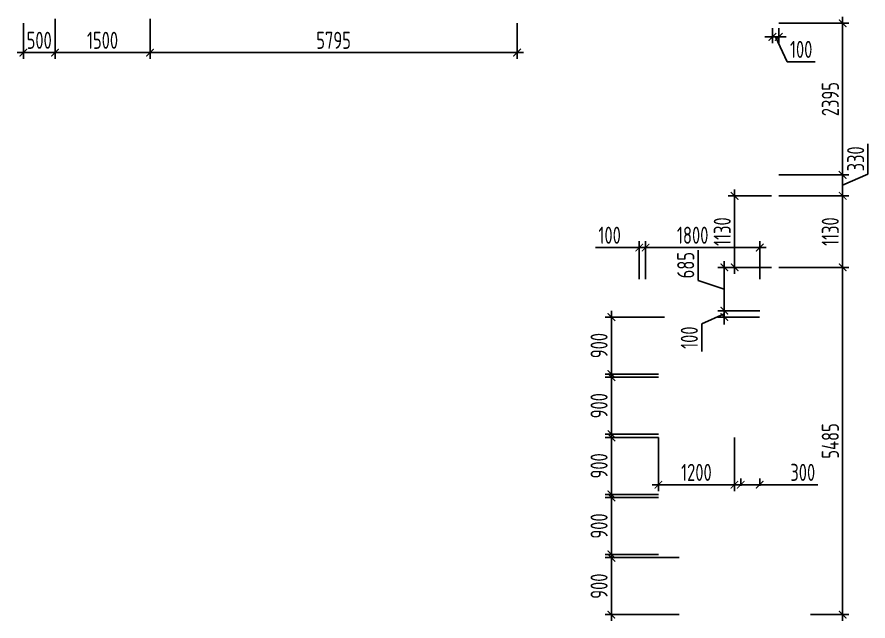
# Model space of a CAD drawing. Header units: millimetres. Extents: x -350007 to 535970, y -888 to 133718.
# Drawn here: x 97711 to 111147, y 61556 to 71096 of the extents above; entities that cross this region are included whole.
import ezdxf

# ---------------------------------------------------------------- set-up
doc = ezdxf.new("R2010")
doc.units = ezdxf.units.MM
doc.layers.add('АР_Размеры нов.', color=15, linetype='Continuous', lineweight=0)
doc.styles.add('ISOCPEUR', font='isocpeur.ttf', dxfattribs={"width": 0.7})
doc.dimstyles.new('R_100', dxfattribs={"dimtxt": 270, "dimasz": 120, "dimexe": 100, "dimexo": 0, "dimgap": 60, "dimtad": 1, "dimdec": 0, "dimrnd": 5, "dimzin": 0, "dimdsep": 46, "dimtxsty": 'ISOCPEUR', "dimblk": 'ARCHTICK', "dimcen": 0, "dimdle": 100, "dimclrd": 256, "dimclre": 256, "dimclrt": 256, "dimadec": 0, "dimazin": 0, "dimtfac": 2, "dimtdec": 0, "dimtofl": 0, "dimtmove": 1, "dimatfit": 3, "dimfxl": 1, "dimtvp": 3, "dimtolj": 1, "dimtzin": 0, "dimarcsym": 0})

# ---------------------------------------------------------------- blocks, each defined once
blk = doc.blocks.new('_ArchTick')
at = {"color": 0, "linetype": 'ByBlock', "const_width": 0.15}
blk.add_lwpolyline([(-0.5, -0.5), (0.5, 0.5)], dxfattribs=at)
blk = doc.blocks.new('*D2679')
at = {"layer": 'АР_Размеры нов.', "lineweight": -2, "ltscale": 100, "transparency": 16777216}
for p, q in [((109626, 68271), (108941, 68271)), ((109041, 68371), (109041, 67041)), ((109626, 67141), (108941, 67141))]:
    blk.add_line(p, q, dxfattribs=at)
at = {"layer": 'АР_Размеры нов.', "lineweight": -2, "ltscale": 100, "transparency": 16777216, "xscale": 120, "yscale": 120, "zscale": 120}
for p, rotation in [((109041, 68271), 90), ((109041, 67141), 270)]:
    blk.add_blockref('_ArchTick', p, dxfattribs=dict(at, rotation=rotation))
at = {"layer": 'АР_Размеры нов.', "ltscale": 100, "transparency": 16777216, "insert": (108846, 67706), "char_height": 270, "attachment_point": 5, "rotation": 90, "style": 'ISOCPEUR'}
blk.add_mtext('\\A1;1130', dxfattribs=at)
blk = doc.blocks.new('*D2717')
at = {"layer": 'АР_Размеры нов.', "lineweight": -2, "ltscale": 100, "transparency": 16777216}
for p, q in [((98311, 71065), (98311, 70433)), ((99811, 71065), (99811, 70433)), ((98211, 70533), (99911, 70533))]:
    blk.add_line(p, q, dxfattribs=at)
at = {"layer": 'АР_Размеры нов.', "lineweight": -2, "ltscale": 100, "transparency": 16777216, "xscale": 120, "yscale": 120, "zscale": 120, "rotation": 180}
blk.add_blockref('_ArchTick', (98311, 70533), dxfattribs=at)
at = {"layer": 'АР_Размеры нов.', "lineweight": -2, "ltscale": 100, "transparency": 16777216, "xscale": 120, "yscale": 120, "zscale": 120}
blk.add_blockref('_ArchTick', (99811, 70533), dxfattribs=at)
at = {"layer": 'АР_Размеры нов.', "ltscale": 100, "transparency": 16777216, "insert": (99061, 70728), "char_height": 270, "attachment_point": 5, "style": 'ISOCPEUR'}
blk.add_mtext('\\A1;1500', dxfattribs=at)
blk = doc.blocks.new('*D2049')
at = {"layer": 'АР_Размеры нов.', "lineweight": -2, "ltscale": 500, "transparency": 16777216}
for p, q in [((108464, 66936), (108464, 67415)), ((108878, 67241), (108878, 66357)), ((109437, 67141), (108778, 67141)), ((108878, 66799), (108464, 66936)), ((109437, 66457), (108778, 66457))]:
    blk.add_line(p, q, dxfattribs=at)
at = {"layer": 'АР_Размеры нов.', "lineweight": -2, "ltscale": 500, "transparency": 16777216, "xscale": 120, "yscale": 120, "zscale": 120}
for p, rotation in [((108878, 67141), 90), ((108878, 66457), 270)]:
    blk.add_blockref('_ArchTick', p, dxfattribs=dict(at, rotation=rotation))
at = {"layer": 'АР_Размеры нов.', "lineweight": 13, "ltscale": 500, "transparency": 16777216, "insert": (108269, 67176), "char_height": 270, "attachment_point": 5, "rotation": 90, "style": 'ISOCPEUR'}
blk.add_mtext('\\A1;685', dxfattribs=at)
blk = doc.blocks.new('*D2050')
at = {"layer": 'АР_Размеры нов.', "lineweight": -2, "ltscale": 500, "transparency": 16777216}
for p, q in [((108878, 66457), (108878, 66577)), ((108878, 66407), (108521, 66251)), ((109437, 66457), (108778, 66457)), ((108878, 66457), (108878, 66357)), ((108521, 66251), (108521, 65810)), ((109435, 66357), (108778, 66357)), ((108878, 66357), (108878, 66237))]:
    blk.add_line(p, q, dxfattribs=at)
at = {"layer": 'АР_Размеры нов.', "lineweight": -2, "ltscale": 500, "transparency": 16777216, "xscale": 120, "yscale": 120, "zscale": 120}
for p, rotation in [((108878, 66457), 270), ((108878, 66357), 90)]:
    blk.add_blockref('_ArchTick', p, dxfattribs=dict(at, rotation=rotation))
at = {"layer": 'АР_Размеры нов.', "lineweight": 13, "ltscale": 500, "transparency": 16777216, "insert": (108326, 66031), "char_height": 270, "attachment_point": 5, "rotation": 90, "style": 'ISOCPEUR'}
blk.add_mtext('\\A1;100', dxfattribs=at)
blk = doc.blocks.new('*D2051')
at = {"layer": 'АР_Размеры нов.', "lineweight": -2, "ltscale": 500, "transparency": 16777216}
for p, q in [((107536, 67454), (109537, 67454)), ((107636, 66957), (107636, 67554)), ((109437, 66957), (109437, 67554))]:
    blk.add_line(p, q, dxfattribs=at)
at = {"layer": 'АР_Размеры нов.', "lineweight": -2, "ltscale": 500, "transparency": 16777216, "xscale": 120, "yscale": 120, "zscale": 120, "rotation": 180}
blk.add_blockref('_ArchTick', (107636, 67454), dxfattribs=at)
at = {"layer": 'АР_Размеры нов.', "lineweight": -2, "ltscale": 500, "transparency": 16777216, "xscale": 120, "yscale": 120, "zscale": 120}
blk.add_blockref('_ArchTick', (109437, 67454), dxfattribs=at)
at = {"layer": 'АР_Размеры нов.', "lineweight": 13, "ltscale": 500, "transparency": 16777216, "insert": (108379, 67649), "char_height": 270, "attachment_point": 5, "style": 'ISOCPEUR'}
blk.add_mtext('\\A1;1800', dxfattribs=at)
blk = doc.blocks.new('*D2052')
at = {"layer": 'АР_Размеры нов.', "lineweight": -2, "ltscale": 500, "transparency": 16777216}
for p, q in [((106847, 67454), (107536, 67454)), ((107536, 67454), (107416, 67454)), ((107536, 66957), (107536, 67554)), ((107636, 67454), (107536, 67454)), ((107636, 66957), (107636, 67554)), ((107636, 67454), (107756, 67454))]:
    blk.add_line(p, q, dxfattribs=at)
at = {"layer": 'АР_Размеры нов.', "lineweight": -2, "ltscale": 500, "transparency": 16777216, "xscale": 120, "yscale": 120, "zscale": 120}
blk.add_blockref('_ArchTick', (107536, 67454), dxfattribs=at)
at = {"layer": 'АР_Размеры нов.', "lineweight": -2, "ltscale": 500, "transparency": 16777216, "xscale": 120, "yscale": 120, "zscale": 120, "rotation": 180}
blk.add_blockref('_ArchTick', (107636, 67454), dxfattribs=at)
at = {"layer": 'АР_Размеры нов.', "lineweight": 13, "ltscale": 500, "transparency": 16777216, "insert": (107068, 67649), "char_height": 270, "attachment_point": 5, "style": 'ISOCPEUR'}
blk.add_mtext('\\A1;100', dxfattribs=at)
blk = doc.blocks.new('*D2053')
at = {"layer": 'АР_Размеры нов.', "lineweight": -2, "ltscale": 500, "transparency": 16777216}
for p, q in [((107096, 61556), (107096, 62656)), ((108166, 62556), (106996, 62556)), ((108166, 61656), (106996, 61656))]:
    blk.add_line(p, q, dxfattribs=at)
at = {"layer": 'АР_Размеры нов.', "lineweight": -2, "ltscale": 500, "transparency": 16777216, "xscale": 120, "yscale": 120, "zscale": 120}
for p, rotation in [((107096, 62556), 90), ((107096, 61656), 270)]:
    blk.add_blockref('_ArchTick', p, dxfattribs=dict(at, rotation=rotation))
at = {"layer": 'АР_Размеры нов.', "lineweight": 13, "ltscale": 500, "transparency": 16777216, "insert": (106901, 62106), "char_height": 270, "attachment_point": 5, "rotation": 90, "style": 'ISOCPEUR'}
blk.add_mtext('\\A1;900', dxfattribs=at)
blk = doc.blocks.new('*D2054')
at = {"layer": 'АР_Размеры нов.', "lineweight": -2, "ltscale": 500, "transparency": 16777216}
for p, q in [((107096, 62506), (107096, 63606)), ((107838, 63506), (106996, 63506)), ((107838, 62606), (106996, 62606))]:
    blk.add_line(p, q, dxfattribs=at)
at = {"layer": 'АР_Размеры нов.', "lineweight": -2, "ltscale": 500, "transparency": 16777216, "xscale": 120, "yscale": 120, "zscale": 120}
for p, rotation in [((107096, 63506), 90), ((107096, 62606), 270)]:
    blk.add_blockref('_ArchTick', p, dxfattribs=dict(at, rotation=rotation))
at = {"layer": 'АР_Размеры нов.', "lineweight": 13, "ltscale": 500, "transparency": 16777216, "insert": (106901, 63056), "char_height": 270, "attachment_point": 5, "rotation": 90, "style": 'ISOCPEUR'}
blk.add_mtext('\\A1;900', dxfattribs=at)
blk = doc.blocks.new('*D2055')
at = {"layer": 'АР_Размеры нов.', "lineweight": -2, "ltscale": 500, "transparency": 16777216}
for p, q in [((107096, 63456), (107096, 64556)), ((107838, 64456), (106996, 64456)), ((107838, 63556), (106996, 63556))]:
    blk.add_line(p, q, dxfattribs=at)
at = {"layer": 'АР_Размеры нов.', "lineweight": -2, "ltscale": 500, "transparency": 16777216, "xscale": 120, "yscale": 120, "zscale": 120}
for p, rotation in [((107096, 64456), 90), ((107096, 63556), 270)]:
    blk.add_blockref('_ArchTick', p, dxfattribs=dict(at, rotation=rotation))
at = {"layer": 'АР_Размеры нов.', "lineweight": 13, "ltscale": 500, "transparency": 16777216, "insert": (106901, 64006), "char_height": 270, "attachment_point": 5, "rotation": 90, "style": 'ISOCPEUR'}
blk.add_mtext('\\A1;900', dxfattribs=at)
blk = doc.blocks.new('*D2056')
at = {"layer": 'АР_Размеры нов.', "lineweight": -2, "ltscale": 500, "transparency": 16777216}
for p, q in [((107096, 64406), (107096, 65506)), ((107838, 65406), (106996, 65406)), ((107838, 64506), (106996, 64506))]:
    blk.add_line(p, q, dxfattribs=at)
at = {"layer": 'АР_Размеры нов.', "lineweight": -2, "ltscale": 500, "transparency": 16777216, "xscale": 120, "yscale": 120, "zscale": 120}
for p, rotation in [((107096, 65406), 90), ((107096, 64506), 270)]:
    blk.add_blockref('_ArchTick', p, dxfattribs=dict(at, rotation=rotation))
at = {"layer": 'АР_Размеры нов.', "lineweight": 13, "ltscale": 500, "transparency": 16777216, "insert": (106901, 64956), "char_height": 270, "attachment_point": 5, "rotation": 90, "style": 'ISOCPEUR'}
blk.add_mtext('\\A1;900', dxfattribs=at)
blk = doc.blocks.new('*D2057')
at = {"layer": 'АР_Размеры нов.', "lineweight": -2, "ltscale": 500, "transparency": 16777216}
for p, q in [((107096, 65356), (107096, 66457)), ((107936, 66357), (106996, 66357)), ((107838, 65456), (106996, 65456))]:
    blk.add_line(p, q, dxfattribs=at)
at = {"layer": 'АР_Размеры нов.', "lineweight": -2, "ltscale": 500, "transparency": 16777216, "xscale": 120, "yscale": 120, "zscale": 120}
for p, rotation in [((107096, 66357), 90), ((107096, 65456), 270)]:
    blk.add_blockref('_ArchTick', p, dxfattribs=dict(at, rotation=rotation))
at = {"layer": 'АР_Размеры нов.', "lineweight": 13, "ltscale": 500, "transparency": 16777216, "insert": (106901, 65906), "char_height": 270, "attachment_point": 5, "rotation": 90, "style": 'ISOCPEUR'}
blk.add_mtext('\\A1;900', dxfattribs=at)
blk = doc.blocks.new('*D2058')
at = {"layer": 'АР_Размеры нов.', "lineweight": -2, "ltscale": 500, "transparency": 16777216}
for p, q in [((109537, 63708), (109038, 63708)), ((109138, 63689), (109138, 63808)), ((109437, 63689), (109437, 63808)), ((110357, 63708), (109437, 63708))]:
    blk.add_line(p, q, dxfattribs=at)
at = {"layer": 'АР_Размеры нов.', "lineweight": -2, "ltscale": 500, "transparency": 16777216, "xscale": 120, "yscale": 120, "zscale": 120, "rotation": 180}
blk.add_blockref('_ArchTick', (109138, 63708), dxfattribs=at)
at = {"layer": 'АР_Размеры нов.', "lineweight": -2, "ltscale": 500, "transparency": 16777216, "xscale": 120, "yscale": 120, "zscale": 120}
blk.add_blockref('_ArchTick', (109437, 63708), dxfattribs=at)
at = {"layer": 'АР_Размеры нов.', "lineweight": 13, "ltscale": 500, "transparency": 16777216, "insert": (110117, 63903), "char_height": 270, "attachment_point": 5, "style": 'ISOCPEUR'}
blk.add_mtext('\\A1;300', dxfattribs=at)
blk = doc.blocks.new('*D2059')
at = {"layer": 'АР_Размеры нов.', "lineweight": -2, "ltscale": 500, "transparency": 16777216}
for p, q in [((107838, 64456), (107838, 63608)), ((109038, 64456), (109038, 63608)), ((107738, 63708), (109138, 63708))]:
    blk.add_line(p, q, dxfattribs=at)
at = {"layer": 'АР_Размеры нов.', "lineweight": -2, "ltscale": 500, "transparency": 16777216, "xscale": 120, "yscale": 120, "zscale": 120, "rotation": 180}
blk.add_blockref('_ArchTick', (107838, 63708), dxfattribs=at)
at = {"layer": 'АР_Размеры нов.', "lineweight": -2, "ltscale": 500, "transparency": 16777216, "xscale": 120, "yscale": 120, "zscale": 120}
blk.add_blockref('_ArchTick', (109038, 63708), dxfattribs=at)
at = {"layer": 'АР_Размеры нов.', "lineweight": 13, "ltscale": 500, "transparency": 16777216, "insert": (108438, 63903), "char_height": 270, "attachment_point": 5, "style": 'ISOCPEUR'}
blk.add_mtext('\\A1;1200', dxfattribs=at)
blk = doc.blocks.new('*D2060')
at = {"layer": 'АР_Размеры нов.', "lineweight": -2, "ltscale": 500, "transparency": 16777216}
for p, q in [((110747, 61556), (110747, 67241)), ((109737, 67141), (110847, 67141)), ((110240, 61656), (110847, 61656))]:
    blk.add_line(p, q, dxfattribs=at)
at = {"layer": 'АР_Размеры нов.', "lineweight": -2, "ltscale": 500, "transparency": 16777216, "xscale": 120, "yscale": 120, "zscale": 120}
for p, rotation in [((110747, 67141), 90), ((110747, 61656), 270)]:
    blk.add_blockref('_ArchTick', p, dxfattribs=dict(at, rotation=rotation))
at = {"layer": 'АР_Размеры нов.', "lineweight": 13, "ltscale": 500, "transparency": 16777216, "insert": (110552, 64399), "char_height": 270, "attachment_point": 5, "rotation": 90, "style": 'ISOCPEUR'}
blk.add_mtext('\\A1;5485', dxfattribs=at)
blk = doc.blocks.new('*D2061')
at = {"layer": 'АР_Размеры нов.', "lineweight": -2, "ltscale": 500, "transparency": 16777216}
for p, q in [((109737, 68271), (110847, 68271)), ((110747, 67041), (110747, 68371)), ((109737, 67141), (110847, 67141))]:
    blk.add_line(p, q, dxfattribs=at)
at = {"layer": 'АР_Размеры нов.', "lineweight": -2, "ltscale": 500, "transparency": 16777216, "xscale": 120, "yscale": 120, "zscale": 120}
for p, rotation in [((110747, 68271), 90), ((110747, 67141), 270)]:
    blk.add_blockref('_ArchTick', p, dxfattribs=dict(at, rotation=rotation))
at = {"layer": 'АР_Размеры нов.', "lineweight": 13, "ltscale": 500, "transparency": 16777216, "insert": (110552, 67706), "char_height": 270, "attachment_point": 5, "rotation": 90, "style": 'ISOCPEUR'}
blk.add_mtext('\\A1;1130', dxfattribs=at)
blk = doc.blocks.new('*D2062')
at = {"layer": 'АР_Размеры нов.', "lineweight": -2, "ltscale": 500, "transparency": 16777216}
for p, q in [((111147, 68615), (111147, 69094)), ((110747, 68171), (110747, 68702)), ((109737, 68602), (110847, 68602)), ((110747, 68437), (111147, 68615)), ((109737, 68271), (110847, 68271))]:
    blk.add_line(p, q, dxfattribs=at)
at = {"layer": 'АР_Размеры нов.', "lineweight": -2, "ltscale": 500, "transparency": 16777216, "xscale": 120, "yscale": 120, "zscale": 120}
for p, rotation in [((110747, 68602), 90), ((110747, 68271), 270)]:
    blk.add_blockref('_ArchTick', p, dxfattribs=dict(at, rotation=rotation))
at = {"layer": 'АР_Размеры нов.', "lineweight": 13, "ltscale": 500, "transparency": 16777216, "insert": (110952, 68855), "char_height": 270, "attachment_point": 5, "rotation": 90, "style": 'ISOCPEUR'}
blk.add_mtext('\\A1;330', dxfattribs=at)
blk = doc.blocks.new('*D2063')
at = {"layer": 'АР_Размеры нов.', "lineweight": -2, "ltscale": 500, "transparency": 16777216}
for p, q in [((110747, 68502), (110747, 71096)), ((109737, 70996), (110847, 70996)), ((109737, 68602), (110847, 68602))]:
    blk.add_line(p, q, dxfattribs=at)
at = {"layer": 'АР_Размеры нов.', "lineweight": -2, "ltscale": 500, "transparency": 16777216, "xscale": 120, "yscale": 120, "zscale": 120}
for p, rotation in [((110747, 70996), 90), ((110747, 68602), 270)]:
    blk.add_blockref('_ArchTick', p, dxfattribs=dict(at, rotation=rotation))
at = {"layer": 'АР_Размеры нов.', "lineweight": 13, "ltscale": 500, "transparency": 16777216, "insert": (110552, 69799), "char_height": 270, "attachment_point": 5, "rotation": 90, "style": 'ISOCPEUR'}
blk.add_mtext('\\A1;2395', dxfattribs=at)
blk = doc.blocks.new('*D2381')
at = {"layer": 'АР_Размеры нов.', "lineweight": -2, "ltscale": 500, "transparency": 16777216}
for p, q in [((109637, 70919), (109637, 70682)), ((109737, 70919), (109737, 70682)), ((109637, 70782), (109517, 70782)), ((109737, 70782), (109637, 70782)), ((109687, 70782), (109871, 70389)), ((109737, 70782), (109857, 70782)), ((109871, 70389), (110312, 70389))]:
    blk.add_line(p, q, dxfattribs=at)
at = {"layer": 'АР_Размеры нов.', "lineweight": -2, "ltscale": 500, "transparency": 16777216, "xscale": 120, "yscale": 120, "zscale": 120}
blk.add_blockref('_ArchTick', (109637, 70782), dxfattribs=at)
at = {"layer": 'АР_Размеры нов.', "lineweight": -2, "ltscale": 500, "transparency": 16777216, "xscale": 120, "yscale": 120, "zscale": 120, "rotation": 180}
blk.add_blockref('_ArchTick', (109737, 70782), dxfattribs=at)
at = {"layer": 'АР_Размеры нов.', "lineweight": 13, "ltscale": 500, "transparency": 16777216, "insert": (110092, 70584), "char_height": 270, "attachment_point": 5, "style": 'ISOCPEUR'}
blk.add_mtext('\\A1;100', dxfattribs=at)
blk = doc.blocks.new('*D2383')
at = {"layer": 'АР_Размеры нов.', "lineweight": -2, "ltscale": 500, "transparency": 16777216}
for p, q in [((99811, 71065), (99811, 70433)), ((105607, 70996), (105607, 70433)), ((99711, 70533), (105707, 70533))]:
    blk.add_line(p, q, dxfattribs=at)
at = {"layer": 'АР_Размеры нов.', "lineweight": -2, "ltscale": 500, "transparency": 16777216, "xscale": 120, "yscale": 120, "zscale": 120, "rotation": 180}
blk.add_blockref('_ArchTick', (99811, 70533), dxfattribs=at)
at = {"layer": 'АР_Размеры нов.', "lineweight": -2, "ltscale": 500, "transparency": 16777216, "xscale": 120, "yscale": 120, "zscale": 120}
blk.add_blockref('_ArchTick', (105607, 70533), dxfattribs=at)
at = {"layer": 'АР_Размеры нов.', "lineweight": 13, "ltscale": 500, "transparency": 16777216, "insert": (102709, 70728), "char_height": 270, "attachment_point": 5, "style": 'ISOCPEUR'}
blk.add_mtext('\\A1;5795', dxfattribs=at)
blk = doc.blocks.new('*D2384')
at = {"layer": 'АР_Размеры нов.', "lineweight": -2, "ltscale": 500, "transparency": 16777216}
for p, q in [((97811, 70996), (97811, 70433)), ((98311, 71065), (98311, 70433)), ((98411, 70533), (97711, 70533))]:
    blk.add_line(p, q, dxfattribs=at)
at = {"layer": 'АР_Размеры нов.', "lineweight": -2, "ltscale": 500, "transparency": 16777216, "xscale": 120, "yscale": 120, "zscale": 120, "rotation": 180}
blk.add_blockref('_ArchTick', (97811, 70533), dxfattribs=at)
at = {"layer": 'АР_Размеры нов.', "lineweight": -2, "ltscale": 500, "transparency": 16777216, "xscale": 120, "yscale": 120, "zscale": 120}
blk.add_blockref('_ArchTick', (98311, 70533), dxfattribs=at)
at = {"layer": 'АР_Размеры нов.', "lineweight": 13, "ltscale": 500, "transparency": 16777216, "insert": (98061, 70728), "char_height": 270, "attachment_point": 5, "style": 'ISOCPEUR'}
blk.add_mtext('\\A1;500', dxfattribs=at)

msp = doc.modelspace()

# ---------------------------------------------------------------- dimensions: what is measured, and where the dimension line sits
at = {"layer": 'АР_Размеры нов.', "lineweight": 13, "ltscale": 500}
for base, p1, p2, picture, middle in [((110746.8, 70995.7), (109737.5, 68601.9), (109737.5, 70995.7), '*D2063', (110551.8, 69798.8)), ((110746.8, 68271.4), (109737.5, 67141.4), (109737.5, 68271.4), '*D2061', (110551.8, 67706.4)), ((110746.8, 67141.4), (110240.5, 61655.7), (109737.5, 67141.4), '*D2060', (110551.8, 64398.5)), ((107096.2, 66356.9), (107838.2, 65455.7), (107936.1, 66356.9), '*D2057', (106901.2, 65906.3)), ((107096.2, 65405.7), (107838.2, 64505.7), (107838.2, 65405.7), '*D2056', (106901.2, 64955.7)), ((107096.2, 64455.7), (107838.2, 63555.7), (107838.2, 64455.7), '*D2055', (106901.2, 64005.7)), ((107096.2, 63505.7), (107838.2, 62605.7), (107838.2, 63505.7), '*D2054', (106901.2, 63055.7)), ((107096.2, 62555.7), (108165.7, 61655.7), (108165.7, 62555.7), '*D2053', (106901.2, 62105.7))]:
    dim = msp.add_linear_dim(base=base, p1=p1, p2=p2, angle=90, dimstyle='R_100', override={"dimpost": '\\X'}, dxfattribs=at)
    dim.commit()
    dim.dimension.update_dxf_attribs({"geometry": picture, "text_midpoint": middle})
for base, p1, p2, override, picture, middle in [((97810.9, 70532.9), (98310.9, 71064.5), (97810.9, 70995.7), {"dimpost": '\\X', "dimfxl": 2.5, "dimarcsym": 2}, '*D2384', (98060.9, 70727.9)), ((105607.5, 70532.9), (99810.9, 71064.5), (105607.5, 70995.7), {"dimpost": '\\X', "dimfxl": 2.5, "dimarcsym": 2}, '*D2383', (102709.2, 70727.9)), ((109038.2, 63707.7), (107838.2, 64455.7), (109038.2, 64455.7), {"dimpost": '\\X'}, '*D2059', (108438.2, 63902.7))]:
    dim = msp.add_linear_dim(base=base, p1=p1, p2=p2, dimstyle='R_100', override=override, dxfattribs=at)
    dim.commit()
    dim.dimension.update_dxf_attribs({"geometry": picture, "text_midpoint": middle})
at = {"layer": 'АР_Размеры нов.', "ltscale": 100}
dim = msp.add_linear_dim(base=(99810.9, 70532.9), p1=(98310.9, 71064.5), p2=(99810.9, 71064.5), dimstyle='R_100', override={"dimpost": '\\X', "dimfxl": 2.5, "dimarcsym": 2}, dxfattribs=at)
dim.commit()
dim.dimension.update_dxf_attribs({"geometry": '*D2717', "text_midpoint": (99060.9, 70727.9)})
at = {"layer": 'АР_Размеры нов.', "lineweight": 13, "ltscale": 500}
for base, p1, p2, picture, middle in [((109637.5, 70782.3), (109737.5, 70919.3), (109637.5, 70919.3), '*D2381', (109931.1, 70389.4)), ((107536.5, 67454.5), (107636.5, 66956.9), (107536.5, 66956.9), '*D2052', (107068.1, 67436.5)), ((109437.5, 67454.5), (107636.5, 66956.9), (109437.5, 66956.9), '*D2051', (108378.8, 67454.5)), ((109137.7, 63707.7), (109437.5, 63688.9), (109137.7, 63688.9), '*D2058', (110117.1, 63523.3))]:
    dim = msp.add_linear_dim(base=base, p1=p1, p2=p2, dimstyle='R_100', override={"dimpost": '\\X'}, dxfattribs=at)
    dim.commit()
    dim.dimension.update_dxf_attribs({"geometry": picture, "text_midpoint": middle, "dimtype": 160})
for base, p1, p2, picture, middle in [((110746.802, 68601.9438), (109737.4585, 68271.3605), (109737.4929, 68601.9438), '*D2062', (111146.802, 68675.1521)), ((108878.4141, 66456.9319), (109437.4585, 67141.3633), (109437.4585, 66456.9319), '*D2049', (108463.552, 66996.1917)), ((108878.4, 66356.9), (109437.5, 66456.9), (109435, 66356.9), '*D2050', (108520.6, 66191.2))]:
    dim = msp.add_linear_dim(base=base, p1=p1, p2=p2, angle=90, dimstyle='R_100', override={"dimpost": '\\X'}, dxfattribs=at)
    dim.commit()
    dim.dimension.update_dxf_attribs({"geometry": picture, "text_midpoint": middle, "dimtype": 160})
at = {"layer": 'АР_Размеры нов.', "ltscale": 100}
dim = msp.add_linear_dim(base=(109040.9, 67141.4), p1=(109626.3, 68271.4), p2=(109626.3, 67141.4), angle=90, dimstyle='R_100', override={"dimpost": '\\X', "dimfxl": 300, "dimarcsym": 1}, dxfattribs=at)
dim.commit()
dim.dimension.update_dxf_attribs({"geometry": '*D2679', "text_midpoint": (108845.9, 67706.4)})

doc.saveas('drawing.dxf')
